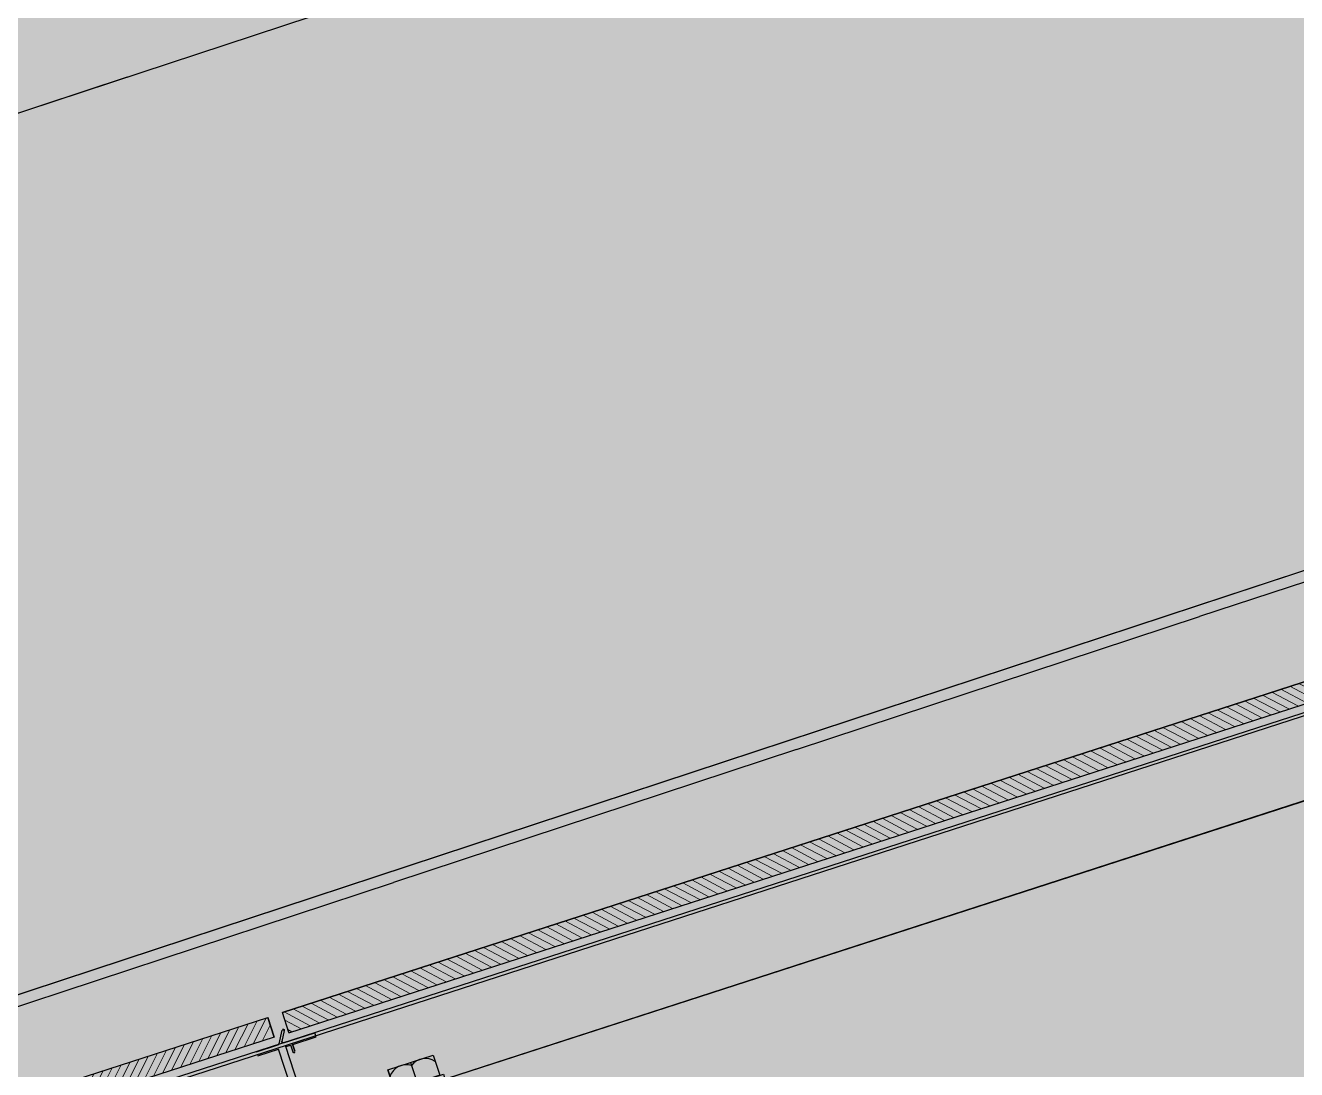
# Model space of a CAD drawing. Header units: metres. Extents: x 678805 to 1359287, y 2747329 to 5497370.
# Drawn here: x 679798.4432 to 679798.7427, y 2748608.8209 to 2748609.0671 of the extents above; entities that cross this region are included whole.
import ezdxf

# ---------------------------------------------------------------- set-up
doc = ezdxf.new("R2010")
doc.units = ezdxf.units.M
for name, pattern in [('XREF_MON_BUILDINGS$0$DASH_1', [0.4, 0.1, -0.3]), ('XREF_MON_BUILDINGS$0$Dash_2_', [0.25, 0.125, -0.125]), ('XREF_MON_BUILDINGS$0$Hidden', [0.004, 0.002, -0.002])]:
    doc.linetypes.add(name, pattern=pattern)
for name, color, linetype in [('00_XREF_MON_HSC_PAVEMENT', 7, 'Continuous'), ('00_XREF_TWQ_BUILDINGS', 7, 'Continuous'), ('XREF_MON_BUILDINGS$0$00-Modulos DEFINIDOS', 7, 'Continuous'), ('XREF_MON_BUILDINGS$0$00-Modulos ROOFS', 2, 'Continuous'), ('XREF_MON_BUILDINGS$0$02-L-01_Structure t2', 7, 'Continuous'), ('XREF_MON_BUILDINGS$0$02-L-01_Struture aux', 4, 'Continuous'), ('XREF_MON_BUILDINGS$0$02-L-panel', 5, 'Continuous'), ('XREF_MON_BUILDINGS$0$02-L-Pergola Profiles', 8, 'Continuous'), ('XREF_MON_BUILDINGS$0$02-L-Pergola Projection', 8, 'Continuous')]:
    doc.layers.add(name, color=color, linetype=linetype)
doc.layers.add('XREF_MON_BUILDINGS$0$0-WIPEOUTS', color=7, linetype='Continuous', true_color=0xffffff)
doc.layers.add('XREF_MON_BUILDINGS$0$02-L-Pergola Wipeout', color=7, linetype='Continuous', true_color=0xffffff)
doc.layers.add('XREF_MON_BUILDINGS$0$02-H-254', color=254, linetype='Continuous', lineweight=0)
doc.layers.add('XREF_MON_BUILDINGS$0$02-KH-12 Administration', color=7, linetype='Continuous', lineweight=30, true_color=0xffdf7f)
doc.layers.add('XREF_MON_HSC_PAVEMENT$0$03-TR-Pavement_06_Concrete Slab in situ', color=7, linetype='Continuous', lineweight=9, true_color=0xf7f7f7)
doc.layers.add('XREF_MON_BUILDINGS$0$02-L-Pergola Aux', color=50, linetype='Continuous', plot=False)
doc.layers.get('XREF_MON_BUILDINGS$0$02-KH-12 Administration').off()

# ---------------------------------------------------------------- blocks, each defined once
blk = doc.blocks.new('XREF_MON_BUILDINGS$0$modulo kiosco')
at = {"layer": 'XREF_MON_BUILDINGS$0$0-WIPEOUTS', "true_color": 0xfcfcfc}
h = blk.add_hatch(color=7, dxfattribs=at)
h.dxf.hatch_style = 1
h.paths.add_polyline_path([(119.6986085139215, -61.62058441969566), (119.6986085125245, -56.82058442011476), (124.4986085132696, -56.82058442058042), (124.4986085123383, -61.62058442132547)])
at = {"layer": 'XREF_MON_BUILDINGS$0$00-Modulos ROOFS', "lineweight": 0}
blk.add_lwpolyline([(119.6986085139215, -61.62058441969566), (119.6986085125245, -56.82058442011476), (124.4986085132696, -56.82058442058042), (124.4986085123383, -61.62058442132547)], close=True, dxfattribs=at)
at = {"layer": 'XREF_MON_BUILDINGS$0$00-Modulos ROOFS'}
blk.add_lwpolyline([(124.4986085137352, -57.12058442062698), (124.4986085132696, -56.82058442058042), (124.1986085125245, -56.82058442151174), (119.9986085128039, -56.82058442034759), (119.6986085125245, -56.82058442011476), (119.6986085125245, -57.12058442085981), (119.6986085134558, -61.32058442058042), (119.6986085139215, -61.62058441969566), (119.9986085128039, -61.62058442062698), (124.1986085125245, -61.62058442109264), (124.4986085123383, -61.62058442132547), (124.4986085128039, -61.32058442081325)], close=True, dxfattribs=at)
blk = doc.blocks.new('XREF_MON_BUILDINGS$0$AUTORROSCANTE')
at = {"layer": 'XREF_MON_BUILDINGS$0$02-L-01_Structure t2', "color": 0}
for p, q in [((-31.20000000000002, 5.629165124598842), (-26.19999999999959, 5.62916512459816)), ((-31.19999999999999, -3.410605131648481e-13), (-26.19999999999976, 0)), ((-2.365309734828713, 2.5), (-25, 2.5)), ((0, 0), (-8.999999999999972, 2.5)), ((0, 0), (-3.600692283157343, -1.09366380576239)), ((0, 0), (-2.365309734828713, 2.5)), ((0, 0), (-2.365309734828713, -2.5)), ((-2.365309734828713, -2.5), (-25, -2.5)), ((-3.600692283157343, -1.09366380576239), (-2.365309734828713, -2.5)), ((-31.20000000000002, -5.629165124598899), (-26.19999999999948, -5.629165124599581))]:
    blk.add_line(p, q, dxfattribs=at)
at = {"layer": 'XREF_MON_BUILDINGS$0$02-L-01_Structure t2', "color": 253}
for p, q in [((-25, 3.149999999999977), (-8.999999999999943, 3.150000000000034)), ((-21.40651940967126, -3.14999999999992), (-23.06020473028568, 3.149999999999864)), ((-19.338766174726, -3.14999999999992), (-20.99245149534045, 3.14999999999992)), ((-17.27101293978083, -3.14999999999992), (-18.92469826039516, 3.150000000000034)), ((-15.20325970483566, -3.14999999999992), (-16.85694502544993, 3.150000000000034)), ((-13.1355064698904, -3.14999999999992), (-14.78919179050473, 3.149999999999977)), ((-11.06775323494514, -3.14999999999992), (-12.72143855555953, 3.149999999999977)), ((-9, -3.14999999999992), (-10.65368532061433, 3.150000000000034)), ((-9, -3.14999999999992), (-8.999999999999972, 3.150000000000034)), ((-23.47427264461649, -3.14999999999992), (-25, 2.662522019210144)), ((-3.600692283157343, -1.09366380576239), (-9, -2.5)), ((-25, -3.149999999999977), (-9, -3.149999999999977))]:
    blk.add_line(p, q, dxfattribs=at)
at = {"layer": 'XREF_MON_BUILDINGS$0$02-L-01_Structure t2', "color": 0}
for points in [[(-26.19999999999951, 6.5), (-25, 6.5), (-25, -6.500000000000057), (-26.19999999999951, -6.500000000000057)], [(-31.20000000000002, 5.629165124598842), (-26.19999999999996, 5.629165124598842), (-26.19999999999996, -5.629165124599581), (-31.20000000000002, -5.629165124599581)]]:
    blk.add_lwpolyline(points, close=True, dxfattribs=at)
for centre, start, end in [((-26.98608579049073, 2.367525475711773), 129.2840388374925, 214.1828116507075), ((-26.98608579049073, -2.366719793068796), 145.8304296466695, 230.7332658614822)]:
    blk.add_arc(centre, 4.213914209509284, start, end, dxfattribs=at)
blk = doc.blocks.new('XREF_MON_BUILDINGS$0$A$C15E93CBA')
at = {"layer": 'XREF_MON_BUILDINGS$0$02-H-254', "ltscale": 125}
h = blk.add_hatch(dxfattribs=at)
h.set_pattern_fill('ANSI31', color=256, scale=0.0005, angle=90, style=0)
h.set_pattern_definition([(135, (170.2068422778523, -260.0079020347557), (-0.001122532015133644, -0.001122532015133644), [])])
h.paths.add_polyline_path([(-8.671240566116012e-05, -4.208995847794654), (0, -3.598783855274348), (-0.004932188166051787, -3.598783855274348), (-0.005017172433745998, -4.208995847794654)])
h = blk.add_hatch(dxfattribs=at)
h.set_pattern_fill('ANSI31', color=256, scale=0.0005, style=0)
h.set_pattern_definition([(45, (-257.3968362112705, -177.0302278850092), (-0.001122532015133644, 0.001122532015133644), [])])
h.paths.add_polyline_path([(-0.005062155310973537, -4.212640442890574), (-0.005059542713738097, -4.778117971550785), (-0.006637944343012236, -4.778117971550785), (-0.006637944343012236, -4.800089152878343), (-8.919957132036416e-05, -4.800089152878343), (-4.172952841230426e-05, -4.212640442890574)])
at = {"layer": 'XREF_MON_BUILDINGS$0$02-L-01_Struture aux'}
for p, q in [((-0.02683148526691781, -4.763441238839903), (-0.02683148526695334, -0.03664791403852519)), ((-0.02674228569559745, -0.03664791403843992), (-0.02674228568123027, -4.76344123883996)), ((-0.009639317993780594, -4.212640442890574), (-0.007889317993424072, -4.212640442890574))]:
    blk.add_line(p, q, dxfattribs=at)
at = {"layer": 'XREF_MON_BUILDINGS$0$02-L-01_Struture aux', "linetype": 'XREF_MON_BUILDINGS$0$Hidden'}
for p, q in [((-0.00798148526472886, -4.203990442890529), (-0.00798148526472886, -4.209140442890487)), ((-0.006981485264525134, -4.203990442890529), (-0.006981485264525134, -4.209307836732989)), ((-0.02422590810646597, -4.21094044289049), (-0.00798148526472886, -4.21094044289049)), ((-0.01732228425270677, -4.209140442890487), (-0.00798148526472886, -4.209140442890487)), ((-0.00798148526472886, -4.21094044289049), (-0.00798148526472886, -4.212140442890473)), ((-0.006981485264525134, -4.210693477379039), (-0.006981485264525134, -4.218440442890426)), ((-0.003951100507485705, -4.21123063526926), (-0.006831485264676473, -4.209567644354195)), ((-0.004251100507183025, -4.21175025051167), (-0.006531485264979153, -4.210433669757833)), ((-0.009731485265085382, -4.212140442890473), (-0.00798148526472886, -4.212140442890473)), ((-0.009731485265085382, -4.212640442890518), (-0.00798148526472886, -4.212640442890574)), ((-0.00798148526472886, -4.212640442890574), (-0.00798148526472886, -4.218440442890426)), ((-0.00798148526472886, -4.218440442890426), (-0.006981485264525134, -4.218440442890426))]:
    blk.add_line(p, q, dxfattribs=at)
at = {"layer": 'XREF_MON_BUILDINGS$0$02-L-01_Struture aux'}
for points in [[(-0.007706929952732366, -4.669787669610344), (-0.007706933658312209, -0.03664791402366063)], [(-0.006936781788510871, -0.0366479140230922), (-0.006936778082931028, -4.669787669610344)]]:
    blk.add_lwpolyline(points, dxfattribs=at)
at = {"layer": 'XREF_MON_BUILDINGS$0$02-L-01_Struture aux', "linetype": 'XREF_MON_BUILDINGS$0$Hidden'}
for centre, radius, start, end in [((-0.006681485264827813, -4.209307836732989), 0.0003000000000000001, 180, 240.0000000317104), ((-0.006681485264827813, -4.210693477379039), 0.0003000000000000001, 60.00000003171039, 180), ((-0.004101100507334365, -4.211490442890465), 0.0003000000000000001, 240.0000000317104, 60.00000003171039), ((-0.009731485265085382, -4.212390442890523), 0.0002500000000000272, 90, 270)]:
    blk.add_arc(centre, radius, start, end, dxfattribs=at)
at = {"layer": 'XREF_MON_BUILDINGS$0$02-L-panel', "ltscale": 125}
blk.add_line((-0.0047814852527992, -4.208995847794654), (-8.919957132746958e-05, -4.208995847794654), dxfattribs=at)
blk.add_line((-0.0047814852527992, -4.208995847794654), (-8.919957132746958e-05, -4.208995847794654), dxfattribs=at)
at = {"layer": 'XREF_MON_BUILDINGS$0$02-L-panel'}
for p, q in [((-0.005109625353888703, -4.212640442890574), (-0.005059542713730991, -4.766854550847142)), ((-8.919957132746958e-05, -4.212640442890574), (-8.919957131325873e-05, -4.800089152878343)), ((-8.919957131325873e-05, -4.800089152878343), (-8.919957132746958e-05, -4.212640442890574))]:
    blk.add_line(p, q, dxfattribs=at)
for points in [[(-0.004930839574271317, -3.598783855274348), (0, -3.598783855274348), (-8.919957132746958e-05, -4.208995847794654), (-0.005014685268086794, -4.208995847794654), (-0.004930839574271317, -3.598783855274348)], [(-0.005014685268058372, -4.212640442890574), (-8.919957132746958e-05, -4.212640442890574)]]:
    blk.add_lwpolyline(points, dxfattribs=at)
at = {"layer": 'XREF_MON_BUILDINGS$0$02-L-panel', "ltscale": 125}
blk.add_lwpolyline([(-0.005014685268086794, -4.208995847794654), (-8.919957132746958e-05, -4.208995847794654)], dxfattribs=at)
at = {"layer": 'XREF_MON_BUILDINGS$0$02-L-01_Struture aux', "xscale": 0.001000000003841706, "yscale": 0.001000000003841706, "zscale": 0.001000000003841706, "rotation": 180}
blk.add_blockref('XREF_MON_BUILDINGS$0$AUTORROSCANTE', (-0.05178148517142489, -4.237738149470374), dxfattribs=at)
blk = doc.blocks.new('XREF_MON_BUILDINGS$0$PERGOLA PLANA')
at = {"layer": 'XREF_MON_BUILDINGS$0$02-L-Pergola Wipeout', "true_color": 0xfcfcfc}
h = blk.add_hatch(color=7, dxfattribs=at)
h.dxf.hatch_style = 1
h.paths.add_polyline_path([(4.612218253081664, 9.290000000968575), (0.3099999981932342, 4.987781745847315), (0.3099999986588955, 9.290000000037253)])
h.paths.add_polyline_path([(0.332781744771637, 4.855000000447035), (4.744999998947605, 9.267218254506588), (4.744999999529682, 4.900563496164978), (4.699436504277401, 4.855000000447035)])
h.paths.add_polyline_path([(4.854999999050051, 9.290000001899898), (9.13443650235422, 9.29000000236556), (4.854999999632128, 5.010563495568931)])
h.paths.add_polyline_path([(9.289999997243285, 9.134436507709324), (9.289999997825362, 4.855000001844019), (5.010563491727225, 4.855000000912696)])
h.paths.add_polyline_path([(4.900563491159119, 4.745000001043081), (9.267218253924511, 4.745000001508743), (4.85500000033062, 0.3327817460522056), (4.854999999166466, 4.699436508584768)])
h.paths.add_polyline_path([(9.289999997825362, 4.612218253780156), (9.289999998291023, 0.3100000019185245), (4.987781747244298, 0.3100000009872019)])
h.paths.add_polyline_path([(0.465563491685316, 0.3100000000558794), (4.744999999064021, 4.589436508249491), (4.745000000111759, 0.3100000014528632)])
h.paths.add_polyline_path([(0.3099999980768189, 4.745000000111759), (4.589436504989862, 4.745000000111759), (0.3099999976111576, 0.4655634895898402)])
h.paths.add_polyline_path([(9.399999998277053, 0.2000000020489097), (0.1999999997206032, 0.1999999997206032), (0.1999999986728653, 9.399999999906868), (9.399999999324791, 9.400000001769513)])
at = {"layer": 'XREF_MON_BUILDINGS$0$02-L-Pergola Aux', "linetype": 'XREF_MON_BUILDINGS$0$Dash_2_', "ltscale": 0.5}
for p, q in [((-1.396983861923218e-09, 9.599999999627471), (9.59999999939464, 9.599999998230487)), ((9.599999998230487, 2.328306436538696e-09), (0, 0))]:
    blk.add_line(p, q, dxfattribs=at)
at = {"layer": 'XREF_MON_BUILDINGS$0$02-L-Pergola Profiles'}
blk.add_lwpolyline([(9.399999998277053, 0.2000000020489097), (0.1999999997206032, 0.1999999997206032), (0.1999999986728653, 9.399999999906868), (9.399999999324791, 9.400000001769513)], close=True, dxfattribs=at)
at = {"layer": 'XREF_MON_BUILDINGS$0$02-L-Pergola Projection', "linetype": 'XREF_MON_BUILDINGS$0$DASH_1'}
blk.add_lwpolyline([(9.399999998277053, 0.2000000020489097), (0.1999999997206032, 0.1999999997206032), (0.1999999986728653, 9.399999999906868), (9.399999999324791, 9.400000001769513)], close=True, dxfattribs=at)
blk = doc.blocks.new('XREF_MON_BUILDINGS')
at = {"layer": 'XREF_MON_BUILDINGS$0$02-KH-12 Administration', "linetype": 'Continuous', "rotation": 108.2651524443068}
blk.add_blockref('XREF_MON_BUILDINGS$0$modulo kiosco', (679779.5077208295, 2748471.485474898, 7.827123631136319e-06), dxfattribs=at)
at = {"layer": 'XREF_MON_BUILDINGS$0$00-Modulos DEFINIDOS', "rotation": 107.9486422297345}
blk.add_blockref('XREF_MON_BUILDINGS$0$A$C15E93CBA', (679794.4960664306, 2748607.536258159, 2.192715217898053e-06), dxfattribs=at)
at = {"layer": 'XREF_MON_BUILDINGS$0$02-L-Pergola Projection', "xscale": -1, "rotation": 18.26515243161932}
for p in [(679801.2837984248, 2748609.773919757, 3.563790448099723e-06), (679804.2925819692, 2748600.657603528, 3.563790448099723e-06)]:
    blk.add_blockref('XREF_MON_BUILDINGS$0$PERGOLA PLANA', p, dxfattribs=at)
blk = doc.blocks.new('XREF_MON_HSC_PAVEMENT')
at = {"layer": 'XREF_MON_HSC_PAVEMENT$0$03-TR-Pavement_06_Concrete Slab in situ', "linetype": 'Continuous'}
h = blk.add_hatch(color=256, dxfattribs=at)
h.dxf.hatch_style = 1
h.paths.add_polyline_path([(679764.8595081758, 2748618.962261748), (679827.2147204854, 2748639.558390062), (679835.4556343118, 2748614.728242476), (679775.6626727318, 2748586.251462926)])

msp = doc.modelspace()

# ---------------------------------------------------------------- block references
at = {"layer": '00_XREF_MON_HSC_PAVEMENT'}
msp.add_blockref('XREF_MON_HSC_PAVEMENT', (0, 0), dxfattribs=at)

# ---------------------------------------------------------------- next in the draw order: block references
at = {"layer": '00_XREF_TWQ_BUILDINGS'}
msp.add_blockref('XREF_MON_BUILDINGS', (0, 0), dxfattribs=at)

# ---------------------------------------------------------------- next in the draw order: block references
msp.add_blockref('XREF_MON_BUILDINGS', (0, 0))

doc.saveas('drawing.dxf')
